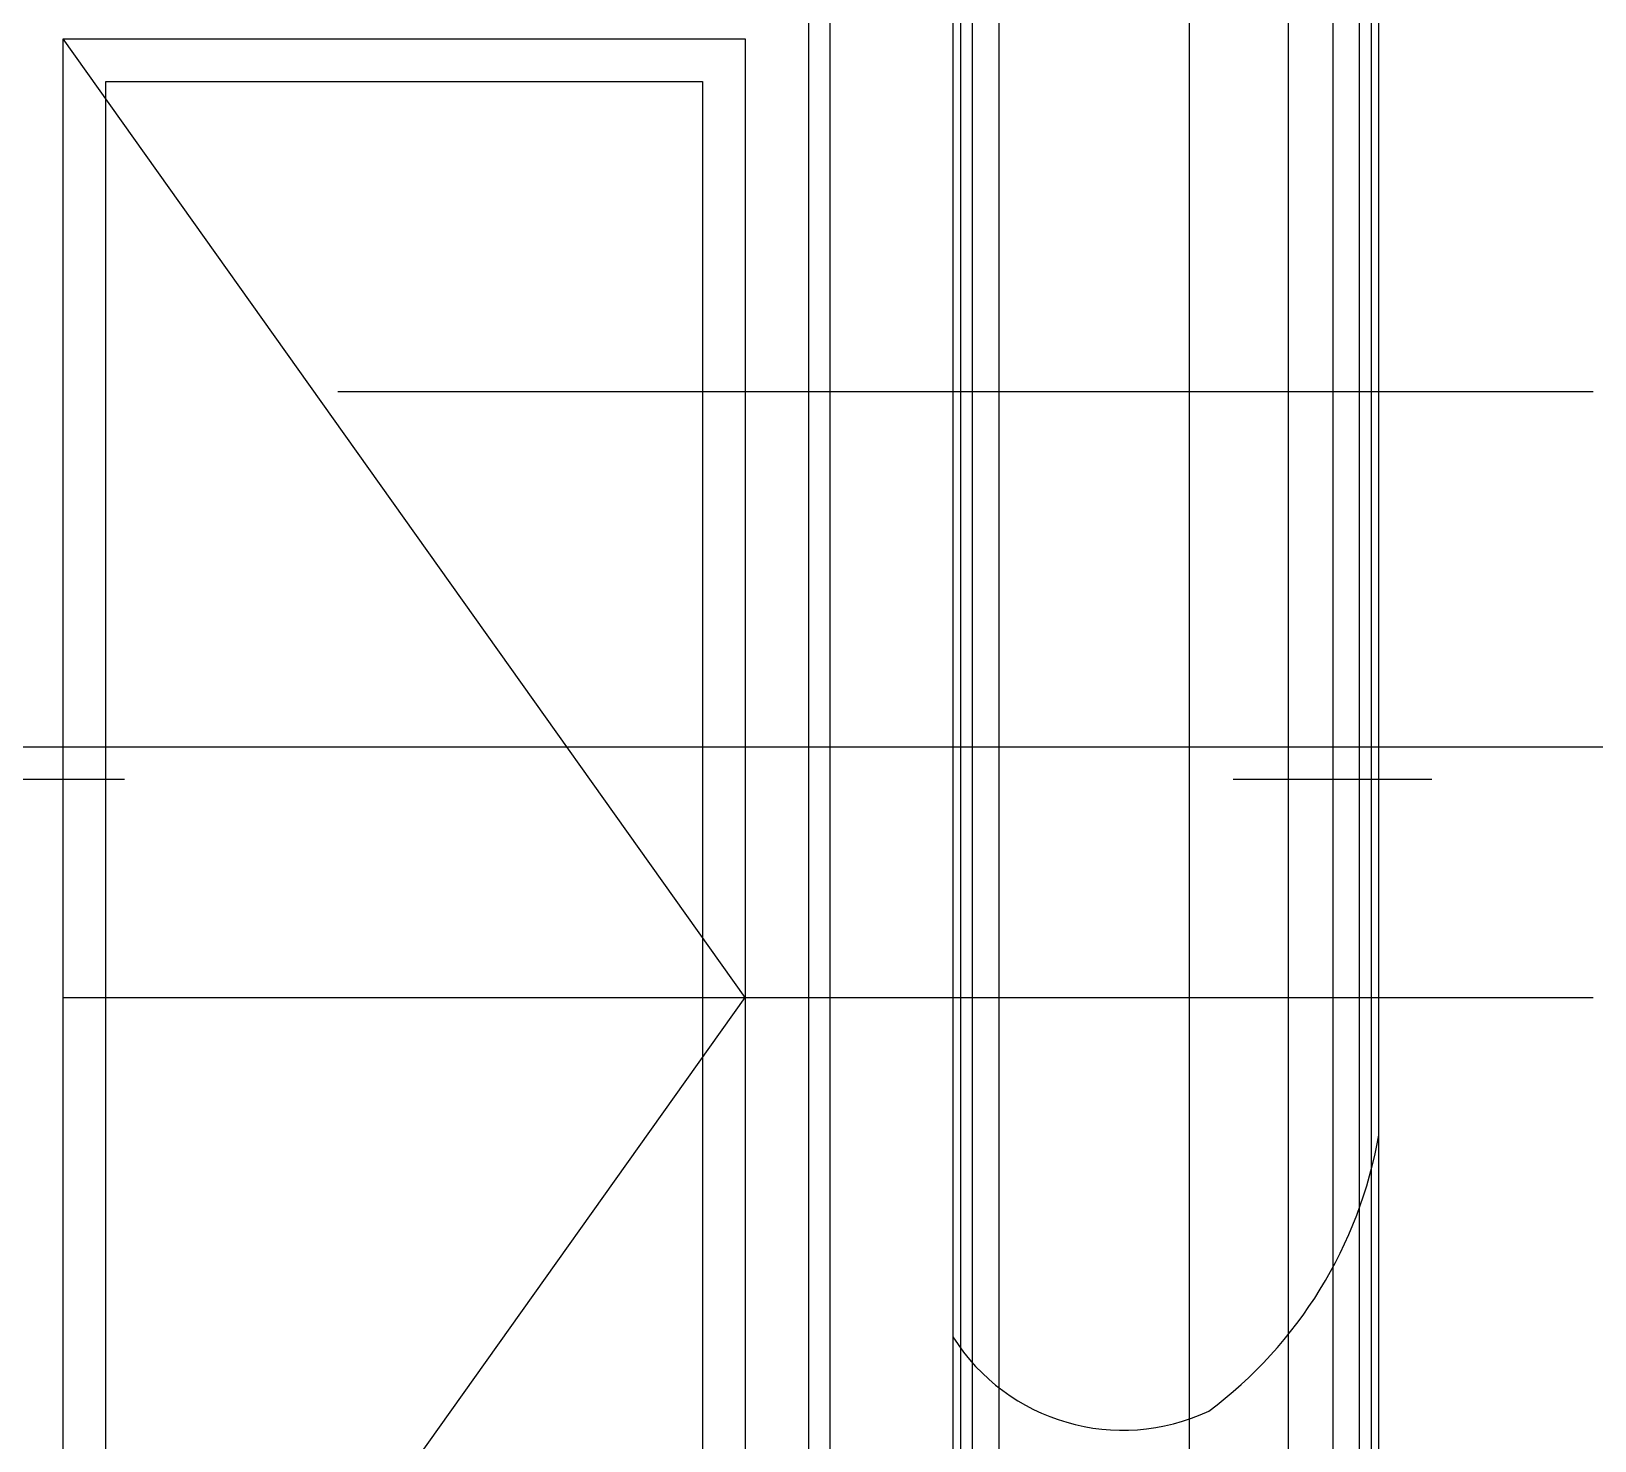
# Model space of a CAD drawing. Header units: metres. Extents: x 223 to 5375, y 130 to 7012.
# Drawn here: x 1834 to 3302, y 3892 to 5215 of the extents above; entities that cross this region are included whole.
import ezdxf

# ---------------------------------------------------------------- set-up
doc = ezdxf.new("R2010")
doc.units = ezdxf.units.M
for name, color, linetype in [('3', 3, 'Continuous'), ('4', 4, 'Continuous'), ('7', 7, 'Continuous'), ('BH', 3, 'Continuous'), ('DIM', 3, 'Continuous')]:
    doc.layers.add(name, color=color, linetype=linetype)
doc.dimstyles.get("Standard").update_dxf_attribs({"dimtxt": 2.5, "dimasz": 2.5, "dimexe": 1.25, "dimexo": 0.625, "dimtad": 1, "dimcen": 2.5, "dimazin": 3, "dimtfac": 1, "dimtmove": 0, "dimatfit": 3})

msp = doc.modelspace()

# ---------------------------------------------------------------- hatches: boundary and pattern name
at = {"layer": 'BH'}
h = msp.add_hatch(dxfattribs=at)
h.set_pattern_fill('AR-RROOF', scale=550)
h.paths.add_polyline_path([(2464.42, 5308.3), (2464.42, 5908.3), (1904.42, 5908.3), (1904.42, 5308.3)])
h.paths.add_polyline_path([(1764.42, 5308.3), (1764.42, 5908.3), (1204.42, 5908.3), (1204.42, 5308.3)])
h.paths.add_polyline_path([(1764.42, 5168.3), (1204.42, 5168.3), (1204.42, 3448.3), (1764.42, 3448.3)])
h.paths.add_polyline_path([(2464.42, 3448.3), (2464.42, 5168.3), (1904.42, 5168.3), (1904.42, 3448.3)])

# ---------------------------------------------------------------- linework, layer by layer
at = {"layer": '3'}
for p, q in [((2706.56, 5988.3), (2706.56, 3398.3)), ((2717.79, 5988.3), (2717.79, 3398.3)), ((2742.56, 5988.3), (2742.56, 3398.3)), ((2921.41, 5988.3), (2921.41, 3398.3)), ((3014.39, 5988.3), (3014.39, 3398.3)), ((3056.28, 5988.3), (3056.28, 3398.3)), ((3081.04, 5988.3), (3081.04, 3398.3)), ((3092.27, 5988.3), (3092.27, 3398.3))]:
    msp.add_line(p, q, dxfattribs=at)
msp.add_lwpolyline([(1864.42, 3408.3), (2504.42, 4308.3), (1864.42, 5208.3)], dxfattribs=at)
msp.add_lwpolyline([(2464.42, 5168.3), (2464.42, 3448.3), (1904.42, 3448.3), (1904.42, 5168.3)], close=True, dxfattribs=at)
for centre, radius, start, end in [((2692.99, 4250.86), 412.71, 306.72, 349.99), ((2859.11, 4091.12), 189.13, 212.39, 295.23)]:
    msp.add_arc(centre, radius, start, end, dxfattribs=at)
at = {"layer": '4'}
for points in [[(2584.42, 6093.3), (2584.42, 6078.3), (2599.42, 6078.3), (2599.42, 6028.3), (2659.42, 6028.3, 0.23), (2699.42, 5988.3), (2699.42, 3398.3, 0.28), (2659.42, 3358.3), (2629.42, 3358.3), (2629.42, 3328.3), (2589.42, 3328.3), (2589.42, 3278.3), (2534.42, 3278.3), (2534.42, 3238.3), (2554.42, 3238.3), (2554.42, 3223.3), (2564.42, 3223.3), (2564.42, 3188.3), (2589.42, 3188.3), (2589.42, 2588.3)], [(3209.42, 2588.3), (3209.42, 3188.3), (3234.42, 3188.3), (3234.42, 3223.3), (3244.42, 3223.3), (3244.42, 3238.3), (3264.42, 3238.3), (3264.42, 3278.3), (3209.42, 3278.3), (3209.42, 3328.3), (3169.42, 3328.3), (3169.42, 3358.3), (3139.42, 3358.3, 0.28), (3099.42, 3398.3), (3099.42, 5988.3, 0.23)]]:
    msp.add_lwpolyline(points, format="xyb", dxfattribs=at)
msp.add_lwpolyline([(1104.42, 3348.3), (2564.42, 3348.3), (2564.42, 6008.3), (1104.42, 6008.3)], close=True, dxfattribs=at)
at = {"layer": '7'}
for points in [[(1084.42, 3328.3), (2584.42, 3328.3), (2584.42, 6028.3), (1084.42, 6028.3)], [(2504.42, 5208.3), (2504.42, 3408.3), (1864.42, 3408.3), (1864.42, 5208.3)]]:
    msp.add_lwpolyline(points, close=True, dxfattribs=at)
at = {"layer": 'DIM'}
msp.add_line((3430.3, 4543.37), (1727.07, 4543.37), dxfattribs=at)
for points in [[(1727.78, 4513.37), (1921.84, 4513.37)], [(2962.56, 4513.37), (3149.2, 4513.37)]]:
    msp.add_lwpolyline(points, dxfattribs=at)

# ---------------------------------------------------------------- leaders
for points in [[(2122.16, 4877.34), (3300.45, 4877.34)], [(1864.42, 4308.3), (3300.45, 4308.3)]]:
    msp.add_leader(points, dimstyle='Standard', dxfattribs=at)

doc.saveas('drawing.dxf')
